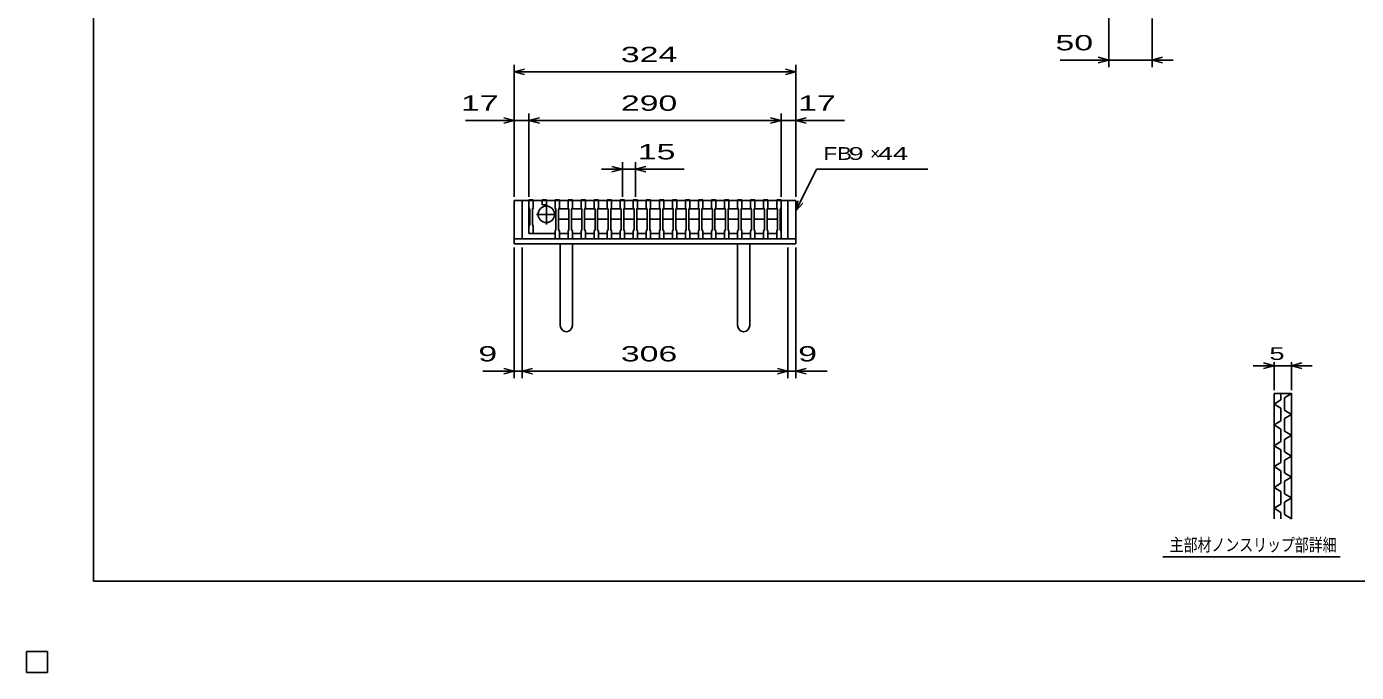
# Model space of a CAD drawing. Units: millimetres, scale not verified. Extents: x -1456 to 1389, y -1026 to 839.
# Drawn here: x -1456 to 74, y -1026 to -283 of the extents above; entities that cross this region are included whole.
import ezdxf
from ezdxf.enums import TextEntityAlignment as Align

# ---------------------------------------------------------------- set-up
doc = ezdxf.new("R2010")
doc.units = ezdxf.units.MM
doc.header["$LTSCALE"] = 8
for name, color, linetype, lineweight in [('0_2', 150, 'Continuous', 25), ('16', 3, 'Continuous', 25), ('19', 6, 'Continuous', 25), ('22', 4, 'Continuous', 25), ('32', 4, 'Continuous', 25)]:
    doc.layers.add(name, color=color, linetype=linetype, lineweight=lineweight)
doc.styles.add('ベクトル', font='')
doc.styles.get('ベクトル').set_extended_font_data('ベクトル')

msp = doc.modelspace()

# ---------------------------------------------------------------- linework, layer by layer
at = {"layer": '0_2'}
for p, q in [((-1379.2, -921.2), (-1379.2, 838.8)), ((1388.8, -921.2), (-1379.2, -921.2))]:
    msp.add_line(p, q, dxfattribs=at)
at = {"layer": '16'}
for p, q in [((-878, -483), (-878, -482.3)), ((-878, -482.3), (-873, -482.3)), ((-878, -483), (-878, -491.5)), ((-873, -483), (-878, -483)), ((-878, -483), (-878, -521)), ((-878, -483), (-588, -483)), ((-874, -483), (-849, -483)), ((-873, -482.3), (-873, -483)), ((-873, -491.5), (-873, -483)), ((-863, -483), (-863, -482.3)), ((-863, -482.3), (-858, -482.3)), ((-863, -483), (-863, -488)), ((-858, -483), (-863, -483)), ((-863, -488), (-858, -488)), ((-858, -482.3), (-858, -483)), ((-858, -488), (-858, -483)), ((-858, -487.5), (-858, -510.5)), ((-848, -483), (-848, -482.3)), ((-848, -482.3), (-843, -482.3)), ((-848, -483), (-848, -491.5)), ((-843, -483), (-848, -483)), ((-843, -482.3), (-843, -483)), ((-843, -491.5), (-843, -483)), ((-833, -483), (-833, -482.3)), ((-833, -482.3), (-828, -482.3)), ((-833, -483), (-833, -491.5)), ((-828, -483), (-833, -483)), ((-828, -482.3), (-828, -483)), ((-828, -491.5), (-828, -483)), ((-818, -483), (-818, -482.3)), ((-818, -482.3), (-813, -482.3)), ((-818, -483), (-818, -491.5)), ((-813, -483), (-818, -483)), ((-813, -482.3), (-813, -483)), ((-813, -491.5), (-813, -483)), ((-803, -483), (-803, -482.3)), ((-803, -482.3), (-798, -482.3)), ((-803, -483), (-803, -491.5)), ((-798, -483), (-803, -483)), ((-798, -482.3), (-798, -483)), ((-798, -491.5), (-798, -483)), ((-788, -483), (-788, -482.3)), ((-788, -482.3), (-783, -482.3)), ((-788, -483), (-788, -491.5)), ((-783, -483), (-788, -483)), ((-783, -482.3), (-783, -483)), ((-783, -491.5), (-783, -483)), ((-773, -483), (-773, -482.3)), ((-773, -482.3), (-768, -482.3)), ((-773, -483), (-773, -491.5)), ((-768, -483), (-773, -483)), ((-768, -482.3), (-768, -483)), ((-768, -491.5), (-768, -483)), ((-758, -483), (-758, -482.3)), ((-758, -482.3), (-753, -482.3)), ((-758, -483), (-758, -491.5)), ((-753, -483), (-758, -483)), ((-753, -482.3), (-753, -483)), ((-753, -491.5), (-753, -483)), ((-743, -483), (-743, -482.3)), ((-743, -482.3), (-738, -482.3)), ((-743, -483), (-743, -491.5)), ((-738, -483), (-743, -483)), ((-738, -482.3), (-738, -483)), ((-738, -491.5), (-738, -483)), ((-728, -483), (-728, -482.3)), ((-728, -482.3), (-723, -482.3)), ((-728, -483), (-728, -491.5)), ((-723, -483), (-728, -483)), ((-723, -482.3), (-723, -483)), ((-723, -491.5), (-723, -483)), ((-713, -483), (-713, -482.3)), ((-713, -482.3), (-708, -482.3)), ((-713, -483), (-713, -491.5)), ((-708, -483), (-713, -483)), ((-708, -482.3), (-708, -483)), ((-708, -491.5), (-708, -483)), ((-698, -483), (-698, -482.3)), ((-698, -482.3), (-693, -482.3)), ((-698, -483), (-698, -491.5)), ((-693, -483), (-698, -483)), ((-693, -482.3), (-693, -483)), ((-693, -491.5), (-693, -483)), ((-683, -483), (-683, -482.3)), ((-683, -482.3), (-678, -482.3)), ((-683, -483), (-683, -491.5)), ((-678, -483), (-683, -483)), ((-678, -482.3), (-678, -483)), ((-678, -491.5), (-678, -483)), ((-668, -483), (-668, -482.3)), ((-668, -482.3), (-663, -482.3)), ((-668, -483), (-668, -491.5)), ((-663, -483), (-668, -483)), ((-663, -482.3), (-663, -483)), ((-663, -491.5), (-663, -483)), ((-653, -483), (-653, -482.3)), ((-653, -482.3), (-648, -482.3)), ((-653, -483), (-653, -491.5)), ((-648, -483), (-653, -483)), ((-648, -482.3), (-648, -483)), ((-648, -491.5), (-648, -483)), ((-638, -483), (-638, -482.3)), ((-638, -482.3), (-633, -482.3)), ((-638, -483), (-638, -491.5)), ((-633, -483), (-638, -483)), ((-633, -482.3), (-633, -483)), ((-633, -491.5), (-633, -483)), ((-623, -483), (-623, -482.3)), ((-623, -482.3), (-618, -482.3)), ((-623, -483), (-623, -491.5)), ((-618, -483), (-623, -483)), ((-618, -482.3), (-618, -483)), ((-618, -491.5), (-618, -483)), ((-608, -483), (-608, -482.3)), ((-608, -482.3), (-603, -482.3)), ((-608, -483), (-608, -491.5)), ((-603, -483), (-608, -483)), ((-603, -482.3), (-603, -483)), ((-603, -491.5), (-603, -483)), ((-593, -483), (-593, -482.3)), ((-593, -482.3), (-588, -482.3)), ((-593, -483), (-593, -491.5)), ((-588, -483), (-593, -483)), ((-588, -482.3), (-588, -483)), ((-588, -491.5), (-588, -483)), ((-588, -521), (-588, -483)), ((-878, -491.5), (-877, -493.5)), ((-877, -493.5), (-877, -510.5)), ((-874, -493.5), (-873, -491.5)), ((-874, -510.5), (-874, -493.5)), ((-869.5, -499), (-846.5, -499)), ((-848, -491.5), (-847, -493.5)), ((-847, -493.5), (-847, -516.5)), ((-844, -493.5), (-843, -491.5)), ((-844, -493.5), (-843, -492.5)), ((-844, -516.5), (-844, -493.5)), ((-843, -504.5), (-844, -503.5)), ((-843, -492.5), (-833, -492.5)), ((-833, -504.5), (-843, -504.5)), ((-833, -491.5), (-832, -493.5)), ((-833, -492.5), (-832, -493.5)), ((-832, -503.5), (-833, -504.5)), ((-832, -493.5), (-832, -516.5)), ((-829, -493.5), (-828, -491.5)), ((-829, -493.5), (-828, -492.5)), ((-829, -516.5), (-829, -493.5)), ((-828, -504.5), (-829, -503.5)), ((-828, -492.5), (-818, -492.5)), ((-818, -504.5), (-828, -504.5)), ((-818, -491.5), (-817, -493.5)), ((-818, -492.5), (-817, -493.5)), ((-817, -503.5), (-818, -504.5)), ((-817, -493.5), (-817, -516.5)), ((-814, -493.5), (-813, -491.5)), ((-814, -493.5), (-813, -492.5)), ((-814, -516.5), (-814, -493.5)), ((-813, -504.5), (-814, -503.5)), ((-813, -492.5), (-803, -492.5)), ((-803, -504.5), (-813, -504.5)), ((-803, -491.5), (-802, -493.5)), ((-803, -492.5), (-802, -493.5)), ((-802, -503.5), (-803, -504.5)), ((-802, -493.5), (-802, -516.5)), ((-799, -493.5), (-798, -491.5)), ((-799, -493.5), (-798, -492.5)), ((-799, -516.5), (-799, -493.5)), ((-798, -504.5), (-799, -503.5)), ((-798, -492.5), (-788, -492.5)), ((-788, -504.5), (-798, -504.5)), ((-788, -491.5), (-787, -493.5)), ((-788, -492.5), (-787, -493.5)), ((-787, -503.5), (-788, -504.5)), ((-787, -493.5), (-787, -516.5)), ((-784, -493.5), (-783, -491.5)), ((-784, -493.5), (-783, -492.5)), ((-784, -516.5), (-784, -493.5)), ((-783, -504.5), (-784, -503.5)), ((-783, -492.5), (-773, -492.5)), ((-773, -504.5), (-783, -504.5)), ((-773, -491.5), (-772, -493.5)), ((-773, -492.5), (-772, -493.5)), ((-772, -503.5), (-773, -504.5)), ((-772, -493.5), (-772, -516.5)), ((-769, -493.5), (-768, -491.5)), ((-769, -493.5), (-768, -492.5)), ((-769, -516.5), (-769, -493.5)), ((-768, -504.5), (-769, -503.5)), ((-768, -492.5), (-758, -492.5)), ((-758, -504.5), (-768, -504.5)), ((-758, -491.5), (-757, -493.5)), ((-758, -492.5), (-757, -493.5)), ((-757, -503.5), (-758, -504.5)), ((-757, -493.5), (-757, -516.5)), ((-754, -493.5), (-753, -491.5)), ((-754, -493.5), (-753, -492.5)), ((-754, -516.5), (-754, -493.5)), ((-753, -504.5), (-754, -503.5)), ((-753, -492.5), (-743, -492.5)), ((-743, -504.5), (-753, -504.5)), ((-743, -491.5), (-742, -493.5)), ((-743, -492.5), (-742, -493.5)), ((-742, -503.5), (-743, -504.5)), ((-742, -493.5), (-742, -516.5)), ((-739, -493.5), (-738, -491.5)), ((-739, -493.5), (-738, -492.5)), ((-739, -516.5), (-739, -493.5)), ((-738, -504.5), (-739, -503.5)), ((-738, -492.5), (-728, -492.5)), ((-728, -504.5), (-738, -504.5)), ((-728, -491.5), (-727, -493.5)), ((-728, -492.5), (-727, -493.5)), ((-727, -503.5), (-728, -504.5)), ((-727, -493.5), (-727, -516.5)), ((-724, -493.5), (-723, -491.5)), ((-724, -493.5), (-723, -492.5)), ((-724, -516.5), (-724, -493.5)), ((-723, -504.5), (-724, -503.5)), ((-723, -492.5), (-713, -492.5)), ((-713, -504.5), (-723, -504.5)), ((-713, -491.5), (-712, -493.5)), ((-713, -492.5), (-712, -493.5)), ((-712, -503.5), (-713, -504.5)), ((-712, -493.5), (-712, -516.5)), ((-709, -493.5), (-708, -491.5)), ((-709, -493.5), (-708, -492.5)), ((-709, -516.5), (-709, -493.5)), ((-708, -504.5), (-709, -503.5)), ((-708, -492.5), (-698, -492.5)), ((-698, -504.5), (-708, -504.5)), ((-698, -491.5), (-697, -493.5)), ((-698, -492.5), (-697, -493.5)), ((-697, -503.5), (-698, -504.5)), ((-697, -493.5), (-697, -516.5)), ((-694, -493.5), (-693, -491.5)), ((-694, -493.5), (-693, -492.5)), ((-694, -516.5), (-694, -493.5)), ((-693, -504.5), (-694, -503.5)), ((-693, -492.5), (-683, -492.5)), ((-683, -504.5), (-693, -504.5)), ((-683, -491.5), (-682, -493.5)), ((-683, -492.5), (-682, -493.5)), ((-682, -503.5), (-683, -504.5)), ((-682, -493.5), (-682, -516.5)), ((-679, -493.5), (-678, -491.5)), ((-679, -493.5), (-678, -492.5)), ((-679, -516.5), (-679, -493.5)), ((-678, -504.5), (-679, -503.5)), ((-678, -492.5), (-668, -492.5)), ((-668, -504.5), (-678, -504.5)), ((-668, -491.5), (-667, -493.5)), ((-668, -492.5), (-667, -493.5)), ((-667, -503.5), (-668, -504.5)), ((-667, -493.5), (-667, -516.5)), ((-664, -493.5), (-663, -491.5)), ((-664, -493.5), (-663, -492.5)), ((-664, -516.5), (-664, -493.5)), ((-663, -504.5), (-664, -503.5)), ((-663, -492.5), (-653, -492.5)), ((-653, -504.5), (-663, -504.5)), ((-653, -491.5), (-652, -493.5)), ((-653, -492.5), (-652, -493.5)), ((-652, -503.5), (-653, -504.5)), ((-652, -493.5), (-652, -516.5)), ((-649, -493.5), (-648, -491.5)), ((-649, -493.5), (-648, -492.5)), ((-649, -516.5), (-649, -493.5)), ((-648, -504.5), (-649, -503.5)), ((-648, -492.5), (-638, -492.5)), ((-638, -504.5), (-648, -504.5)), ((-638, -491.5), (-637, -493.5)), ((-638, -492.5), (-637, -493.5)), ((-637, -503.5), (-638, -504.5)), ((-637, -493.5), (-637, -516.5)), ((-634, -493.5), (-633, -491.5)), ((-634, -493.5), (-633, -492.5)), ((-634, -516.5), (-634, -493.5)), ((-633, -504.5), (-634, -503.5)), ((-633, -492.5), (-623, -492.5)), ((-623, -504.5), (-633, -504.5)), ((-623, -491.5), (-622, -493.5)), ((-623, -492.5), (-622, -493.5)), ((-622, -503.5), (-623, -504.5)), ((-622, -493.5), (-622, -516.5)), ((-619, -493.5), (-618, -491.5)), ((-619, -493.5), (-618, -492.5)), ((-619, -516.5), (-619, -493.5)), ((-618, -504.5), (-619, -503.5)), ((-618, -492.5), (-608, -492.5)), ((-608, -504.5), (-618, -504.5)), ((-608, -491.5), (-607, -493.5)), ((-608, -492.5), (-607, -493.5)), ((-607, -503.5), (-608, -504.5)), ((-607, -493.5), (-607, -516.5)), ((-604, -493.5), (-603, -491.5)), ((-604, -493.5), (-603, -492.5)), ((-604, -516.5), (-604, -493.5)), ((-603, -504.5), (-604, -503.5)), ((-603, -492.5), (-593, -492.5)), ((-593, -504.5), (-603, -504.5)), ((-593, -491.5), (-592, -493.5)), ((-593, -492.5), (-592, -493.5)), ((-592, -503.5), (-593, -504.5)), ((-592, -493.5), (-592, -516.5)), ((-589, -493.5), (-588, -491.5)), ((-589, -516.5), (-589, -493.5)), ((-877, -510.5), (-878, -512.5)), ((-878, -512.5), (-878, -521)), ((-873, -512.5), (-874, -510.5)), ((-873, -521), (-873, -512.5)), ((-847, -516.5), (-848, -518.5)), ((-848, -518.5), (-848, -527)), ((-843, -518.5), (-844, -516.5)), ((-843, -527), (-843, -518.5)), ((-832, -516.5), (-833, -518.5)), ((-833, -518.5), (-833, -527)), ((-828, -518.5), (-829, -516.5)), ((-828, -527), (-828, -518.5)), ((-817, -516.5), (-818, -518.5)), ((-818, -518.5), (-818, -527)), ((-813, -518.5), (-814, -516.5)), ((-813, -527), (-813, -518.5)), ((-802, -516.5), (-803, -518.5)), ((-803, -518.5), (-803, -527)), ((-798, -518.5), (-799, -516.5)), ((-798, -527), (-798, -518.5)), ((-787, -516.5), (-788, -518.5)), ((-788, -518.5), (-788, -527)), ((-783, -518.5), (-784, -516.5)), ((-783, -527), (-783, -518.5)), ((-772, -516.5), (-773, -518.5)), ((-773, -518.5), (-773, -527)), ((-768, -518.5), (-769, -516.5)), ((-768, -527), (-768, -518.5)), ((-757, -516.5), (-758, -518.5)), ((-758, -518.5), (-758, -527)), ((-753, -518.5), (-754, -516.5)), ((-753, -527), (-753, -518.5)), ((-742, -516.5), (-743, -518.5)), ((-743, -518.5), (-743, -527)), ((-738, -518.5), (-739, -516.5)), ((-738, -527), (-738, -518.5)), ((-727, -516.5), (-728, -518.5)), ((-728, -518.5), (-728, -527)), ((-723, -518.5), (-724, -516.5)), ((-723, -527), (-723, -518.5)), ((-712, -516.5), (-713, -518.5)), ((-713, -518.5), (-713, -527)), ((-708, -518.5), (-709, -516.5)), ((-708, -527), (-708, -518.5)), ((-697, -516.5), (-698, -518.5)), ((-698, -518.5), (-698, -527)), ((-693, -518.5), (-694, -516.5)), ((-693, -527), (-693, -518.5)), ((-682, -516.5), (-683, -518.5)), ((-683, -518.5), (-683, -527)), ((-678, -518.5), (-679, -516.5)), ((-678, -527), (-678, -518.5)), ((-667, -516.5), (-668, -518.5)), ((-668, -518.5), (-668, -527)), ((-663, -518.5), (-664, -516.5)), ((-663, -527), (-663, -518.5)), ((-652, -516.5), (-653, -518.5)), ((-653, -518.5), (-653, -527)), ((-648, -518.5), (-649, -516.5)), ((-648, -527), (-648, -518.5)), ((-637, -516.5), (-638, -518.5)), ((-638, -518.5), (-638, -527)), ((-633, -518.5), (-634, -516.5)), ((-633, -527), (-633, -518.5)), ((-622, -516.5), (-623, -518.5)), ((-623, -518.5), (-623, -527)), ((-618, -518.5), (-619, -516.5)), ((-618, -527), (-618, -518.5)), ((-607, -516.5), (-608, -518.5)), ((-608, -518.5), (-608, -527)), ((-603, -518.5), (-604, -516.5)), ((-603, -527), (-603, -518.5)), ((-592, -516.5), (-593, -518.5)), ((-593, -518.5), (-593, -527)), ((-588, -518.5), (-589, -516.5)), ((-588, -527), (-588, -518.5)), ((-878, -521), (-873, -521)), ((-873, -521), (-848, -521)), ((-848, -527), (-843, -527)), ((-843, -521), (-833, -521)), ((-833, -527), (-828, -527)), ((-828, -521), (-818, -521)), ((-818, -527), (-813, -527)), ((-813, -521), (-803, -521)), ((-803, -527), (-798, -527)), ((-798, -521), (-788, -521)), ((-788, -527), (-783, -527)), ((-783, -521), (-773, -521)), ((-773, -527), (-768, -527)), ((-768, -521), (-758, -521)), ((-758, -527), (-753, -527)), ((-753, -521), (-743, -521)), ((-743, -527), (-738, -527)), ((-738, -521), (-728, -521)), ((-728, -527), (-723, -527)), ((-723, -521), (-713, -521)), ((-713, -527), (-708, -527)), ((-708, -521), (-698, -521)), ((-698, -527), (-693, -527)), ((-693, -521), (-683, -521)), ((-683, -527), (-678, -527)), ((-678, -521), (-668, -521)), ((-668, -527), (-663, -527)), ((-663, -521), (-653, -521)), ((-653, -527), (-648, -527)), ((-648, -521), (-638, -521)), ((-638, -527), (-633, -527)), ((-633, -521), (-623, -521)), ((-623, -527), (-618, -527)), ((-618, -521), (-608, -521)), ((-608, -527), (-603, -527)), ((-603, -521), (-593, -521)), ((-593, -527), (-588, -527)), ((-1432, -1002), (-1456, -1002)), ((-1456, -1002), (-1456, -1026)), ((-1432, -1002), (-1456, -1002)), ((-1456, -1002), (-1456, -1026)), ((-1432, -1002), (-1456, -1002)), ((-1456, -1002), (-1456, -1026)), ((-1432, -1002), (-1456, -1002)), ((-1456, -1002), (-1456, -1026)), ((-1432, -1002), (-1456, -1002)), ((-1456, -1002), (-1456, -1026)), ((-1432, -1026), (-1432, -1002)), ((-1432, -1026), (-1432, -1002)), ((-1432, -1026), (-1432, -1002)), ((-1432, -1026), (-1432, -1002)), ((-1432, -1026), (-1432, -1002)), ((-1456, -1026), (-1432, -1026)), ((-1456, -1026), (-1432, -1026)), ((-1456, -1026), (-1432, -1026)), ((-1456, -1026), (-1432, -1026)), ((-1456, -1026), (-1432, -1026))]:
    msp.add_line(p, q, dxfattribs=at)
msp.add_circle((-858, -499), 9.5, dxfattribs=at)
at = {"layer": '19'}
for p, q in [((-878, -483), (-895, -483)), ((-895, -483), (-895, -533)), ((-886, -527), (-886, -483)), ((-571, -483), (-588, -483)), ((-580, -483), (-580, -527)), ((-571, -533), (-571, -483)), ((-886, -527), (-895, -527)), ((-895, -533), (-571, -533)), ((-580, -527), (-886, -527)), ((-842, -533), (-842, -627)), ((-828, -627), (-828, -533)), ((-638, -533), (-638, -627)), ((-624, -627), (-624, -533)), ((-580, -527), (-571, -527))]:
    msp.add_line(p, q, dxfattribs=at)
for centre in [(-835, -627), (-631, -627)]:
    msp.add_arc(centre, 7, 180, 0, dxfattribs=at)
at = {"layer": '22'}
for p, q in [((-211, -329.5), (-211, -145.5)), ((-161, -329.5), (-161, -273.5)), ((-211, -321.5), (-223, -318.3)), ((-161, -321.5), (-149, -318.3)), ((-895, -479), (-895, -327)), ((-895, -335), (-883, -331.8)), ((-883, -338.2), (-895, -335)), ((-895, -335), (-571, -335)), ((-571, -335), (-583, -331.8)), ((-583, -338.2), (-571, -335)), ((-571, -479), (-571, -327)), ((-267, -321.5), (-211, -321.5)), ((-223, -324.7), (-211, -321.5)), ((-211, -321.5), (-161, -321.5)), ((-149, -324.7), (-161, -321.5)), ((-161, -321.5), (-137, -321.5)), ((-951, -391), (-895, -391)), ((-895, -391), (-907, -387.8)), ((-907, -394.2), (-895, -391)), ((-895, -479), (-895, -383)), ((-895, -391), (-878, -391)), ((-878, -479), (-878, -383)), ((-878, -391), (-866, -387.8)), ((-866, -394.2), (-878, -391)), ((-878, -391), (-588, -391)), ((-588, -391), (-600, -387.8)), ((-600, -394.2), (-588, -391)), ((-588, -479), (-588, -383)), ((-588, -391), (-571, -391)), ((-571, -479), (-571, -383)), ((-571, -391), (-559, -387.8)), ((-559, -394.2), (-571, -391)), ((-571, -391), (-515, -391)), ((-770.5, -479), (-770.5, -439)), ((-755.5, -439), (-755.5, -479)), ((-770.5, -447), (-794.5, -447)), ((-770.5, -447), (-782.5, -443.8)), ((-782.5, -450.2), (-770.5, -447)), ((-770.5, -447), (-755.5, -447)), ((-755.5, -447), (-743.5, -443.8)), ((-743.5, -450.2), (-755.5, -447)), ((-755.5, -447), (-699.5, -447)), ((-571, -495), (-547, -447)), ((-547, -447), (-419, -447)), ((-571, -495), (-568.6, -483.3)), ((-571, -495), (-563, -486.2)), ((-895, -687.4), (-895, -537)), ((-886, -687.4), (-886, -537)), ((-580, -687.4), (-580, -537)), ((-571, -687.4), (-571, -537)), ((-931, -679.4), (-895, -679.4)), ((-895, -679.4), (-907, -676.2)), ((-907, -682.6), (-895, -679.4)), ((-895, -679.4), (-886, -679.4)), ((-886, -679.4), (-874, -676.2)), ((-874, -682.6), (-886, -679.4)), ((-886, -679.4), (-580, -679.4)), ((-580, -679.4), (-592, -676.2)), ((-592, -682.6), (-580, -679.4)), ((-580, -679.4), (-571, -679.4)), ((-571, -679.4), (-559, -676.2)), ((-559, -682.6), (-571, -679.4)), ((-571, -679.4), (-535, -679.4))]:
    msp.add_line(p, q, dxfattribs=at)
at = {"layer": '22', "color": 2}
for p, q in [((-1432, -1002), (-1456, -1002)), ((-1456, -1002), (-1456, -1026)), ((-1432, -1002), (-1456, -1002)), ((-1456, -1002), (-1456, -1026)), ((-1432, -1002), (-1456, -1002)), ((-1456, -1002), (-1456, -1026)), ((-1432, -1026), (-1432, -1002)), ((-1432, -1026), (-1432, -1002)), ((-1432, -1026), (-1432, -1002)), ((-1456, -1026), (-1432, -1026)), ((-1456, -1026), (-1432, -1026)), ((-1456, -1026), (-1432, -1026))]:
    msp.add_line(p, q, dxfattribs=at)
at = {"layer": '32'}
for p, q in [((-20.8, -673.2), (-44.8, -673.2)), ((-20.8, -673.2), (-32.8, -670)), ((-32.8, -676.4), (-20.8, -673.2)), ((-20.8, -701.2), (-20.8, -669.2)), ((-20.8, -673.2), (-0.8, -673.2)), ((-0.8, -669.2), (-0.8, -701.2)), ((-0.8, -673.2), (11.2, -670)), ((11.2, -676.4), (-0.8, -673.2)), ((-0.8, -673.2), (23.2, -673.2)), ((-20.8, -705.2), (-0.8, -705.2)), ((-20.8, -849.2), (-20.8, -705.2)), ((-12.8, -712.4), (-20.8, -717.2)), ((-20.8, -717.2), (-12.8, -722)), ((-12.8, -705.2), (-12.8, -712.4)), ((-0.8, -705.2), (-8.8, -710)), ((-8.8, -710), (-8.8, -724.4)), ((-0.8, -705.2), (-0.8, -849.2)), ((-12.8, -722), (-12.8, -736.4)), ((-8.8, -724.4), (-0.8, -729.2)), ((-0.8, -729.2), (-8.8, -734)), ((-8.8, -734), (-8.8, -748.4)), ((-12.8, -736.4), (-20.8, -741.2)), ((-20.8, -741.2), (-12.8, -746)), ((-12.8, -746), (-12.8, -760.4)), ((-8.8, -748.4), (-0.8, -753.2)), ((-12.8, -760.4), (-20.8, -765.2)), ((-0.8, -753.2), (-8.8, -758)), ((-8.8, -758), (-8.8, -772.4)), ((-20.8, -765.2), (-12.8, -770)), ((-12.8, -770), (-12.8, -784.4)), ((-8.8, -772.4), (-0.8, -777.2)), ((-0.8, -777.2), (-8.8, -782)), ((-12.8, -784.4), (-20.8, -789.2)), ((-20.8, -789.2), (-12.8, -794)), ((-12.8, -794), (-12.8, -808.4)), ((-8.8, -782), (-8.8, -796.4)), ((-12.8, -808.4), (-20.8, -813.2)), ((-8.8, -796.4), (-0.8, -801.2)), ((-0.8, -801.2), (-8.8, -806)), ((-8.8, -806), (-8.8, -820.4)), ((-20.8, -813.2), (-12.8, -818)), ((-12.8, -818), (-12.8, -832.4)), ((-8.8, -820.4), (-0.8, -825.2)), ((-0.8, -825.2), (-8.8, -830)), ((-12.8, -832.4), (-20.8, -837.2)), ((-20.8, -837.2), (-12.8, -842)), ((-8.8, -830), (-8.8, -844.4)), ((-12.8, -842), (-12.8, -849.2)), ((-8.8, -844.4), (-0.8, -849.2)), ((55.2, -893.2), (-148.8, -893.2))]:
    msp.add_line(p, q, dxfattribs=at)

# ---------------------------------------------------------------- texts
at = {"layer": '22', "color": 2, "style": 'ベクトル'}
for s, height, width, p in [(' 324 ', 17.6, 1.65, (-783, -315)), (' 50 ', 17.6, 1.65, (-283, -301.5)), (' 17 ', 17.6, 1.65, (-967, -371)), (' 290 ', 17.6, 1.65, (-783, -371)), (' 17 ', 17.6, 1.65, (-579, -371)), (' 15 ', 17.6, 1.65, (-763.5, -427)), ('FB', 14.66, 1.3, (-539, -429)), (' 9 ', 14.66, 1.6, (-519, -429)), (' 44 ', 14.66, 1.6, (-485.4, -429)), (' 9 ', 17.6, 1.65, (-947, -659.4)), (' 306 ', 17.6, 1.65, (-783, -659.4)), (' 9 ', 17.6, 1.65, (-579, -659.4))]:
    msp.add_text(s, height=height, dxfattribs=dict(at, width=width)).set_placement(p, align=Align.MIDDLE_LEFT)
msp.add_text('×', height=14.7, dxfattribs=at).set_placement((-485.4, -429), align=Align.MIDDLE_LEFT)
at = {"layer": '32', "color": 2, "style": 'ベクトル'}
for s, width, p in [(' 5 ', 1.6, (-34.8, -659.2)), ('主部材ノンスリップ部詳細', 0.8, (-140.8, -879.2))]:
    msp.add_text(s, height=14.66, dxfattribs=dict(at, width=width)).set_placement(p, align=Align.MIDDLE_LEFT)

doc.saveas('drawing.dxf')
